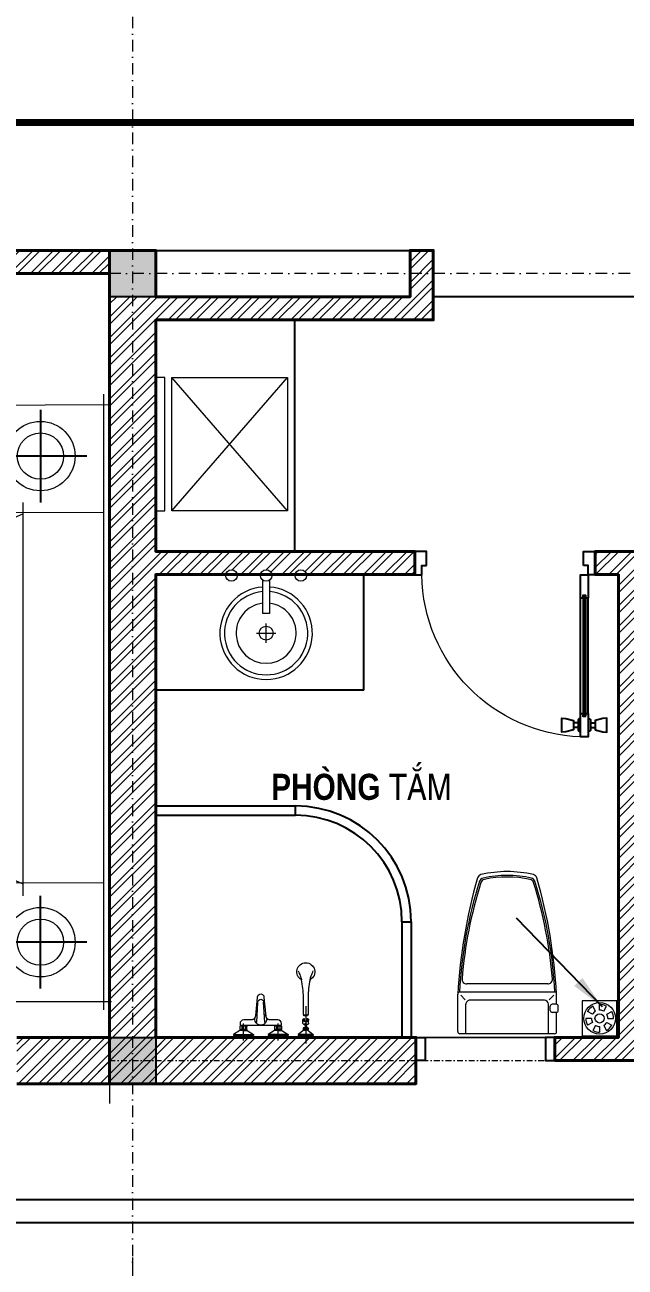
# Model space of a CAD drawing. Header units: millimetres. Extents: x 615730 to 2792744, y 139412 to 597571.
# Drawn here: x 708181 to 710776, y 289519 to 294886 of the extents above; entities that cross this region are included whole.
import ezdxf

# ---------------------------------------------------------------- set-up
doc = ezdxf.new("R2010")
doc.units = ezdxf.units.MM
doc.header["$MEASUREMENT"] = 0
doc.header["$PDMODE"] = 34
doc.linetypes.add('DASHDOT', pattern=[1, 0.5, -0.25, 0, -0.25])
doc.linetypes.add('HIDDEN2', pattern=[0.1875, 0.125, -0.0625])
doc.layers.get('0').update_dxf_attribs({"lineweight": 5})
for name, color, linetype, lineweight in [('1', 1, 'Continuous', 40), ('1L', 1, 'Continuous', 9), ('AN_0.20', 2, 'Continuous', 20), ('AN_CUA', 51, 'Continuous', 15), ('CHITIET', 144, 'Continuous', 5), ('KT', 148, 'Continuous', 18), ('net cat.', 1, 'Continuous', 35), ('NETMANH', 155, 'Continuous', 13), ('NETNGOAITUONG', 1, 'Continuous', 40), ('TIM TRUC', 149, 'DASHDOT', 9), ('VATDUNG', 33, 'Continuous', 13), ('VATLIEU', 35, 'Continuous', 9), ('VLIEU', 250, 'Continuous', 9)]:
    doc.layers.add(name, color=color, linetype=linetype, lineweight=lineweight)
for name, color, linetype in [('AN_TEXT', 254, 'Continuous'), ('CUA', 132, 'Continuous'), ('KICHTHUOC', 1, 'Continuous'), ('LINE-CUT', 20, 'Continuous'), ('NET MANH', 252, 'Continuous'), ('NETCAT', 4, 'Continuous'), ('ROAN', 5, 'Continuous'), ('THBI-VS', 1, 'Continuous'), ('VL', 155, 'Continuous')]:
    doc.layers.add(name, color=color, linetype=linetype)
doc.styles.add('H-B', font='')
doc.styles.add('VN HELL-B', font='')
doc.styles.add('VNI-AVO', font='vni-roms.shx')
doc.styles.get('H-B').set_extended_font_data('VNI-Helve-Condense', bold=True)
doc.styles.get('VN HELL-B').set_extended_font_data('VNI-Helve-Condense', bold=True)
doc.dimstyles.new('1-50b', dxfattribs={"dimtxt": 167, "dimasz": 50, "dimexe": 75, "dimexo": 150, "dimgap": 120, "dimtad": 1, "dimdec": 0, "dimzin": 12, "dimtxsty": 'VNI-AVO', "dimblk": ']', "dimcen": 0, "dimdle": 50, "dimclrd": 252, "dimclre": 252, "dimclrt": 2, "dimadec": 0, "dimazin": 0, "dimtfac": 1, "dimtdec": 0, "dimtix": 1, "dimtmove": 2, "dimatfit": 0, "dimldrblk": 'OPEN90', "dimfxl": 1, "dimlwd": -1, "dimlwe": -1, "dimarcsym": 0})
doc.dimstyles.new('LU-LD50', dxfattribs={"dimscale": 50, "dimtxt": 2, "dimasz": 3, "dimexe": 1.5, "dimexo": 1.5, "dimgap": 1, "dimtad": 1, "dimdec": 0, "dimzin": 0, "dimdsep": 46, "dimtxsty": 'VN HELL-B', "dimcen": 1, "dimdle": 1, "dimclrd": 256, "dimclre": 256, "dimclrt": 40, "dimadec": 0, "dimazin": 0, "dimtfac": 1, "dimtdec": 0, "dimtix": 1, "dimtmove": 2, "dimatfit": 3, "dimfxl": 2, "dimtolj": 1, "dimtzin": 0, "dimarcsym": 0})
pattern_1 = [(45, (27371.52, 0), (-44.194174, 44.194174), []), (45, (27371.52, 31.25), (-44.194174, 44.194174), [])]

# ---------------------------------------------------------------- blocks, each defined once
blk = doc.blocks.new('A$C15981CF1')
at = {"color": 8, "linetype": 'Continuous'}
for p, q in [((81, 101.2), (81, 598.8)), ((97.5, 611.2), (97.5, 88.8)), ((114.1, 101.2), (114.1, 598.7)), ((70.9, 60.7), (50.6, 60.7)), ((124.2, 60.7), (144.5, 60.7)), ((70.9, 40.5), (50.6, 40.5)), ((124.2, 40.5), (144.5, 40.5))]:
    blk.add_line(p, q, dxfattribs=at)
for points in [[(101.2, 740.5), (101.2, 801.3), (50.6, 801.3), (50.6, 700), (81, 700), (81, 740.5)], [(780, 740.5), (780, 801.3), (830.6, 801.3), (830.6, 700), (800.3, 700), (800.3, 740.5)], [(81, 598.8), (90.9, 598.8), (90.9, 611.2), (104.2, 611.2), (104.2, 598.7), (114.1, 598.7), (114.1, 700), (81, 700)], [(50.6, 30.4), (17.6, 21.8), (0, 20.2), (0, 81), (17.6, 79.4), (50.6, 70.9)], [(90.9, 88.8), (90.9, 101.2), (81, 101.2), (81, 0), (114.1, 0), (114.1, 101.3), (104.2, 101.3), (104.2, 88.8)], [(144.5, 30.4), (177.5, 21.8), (195.1, 20.2), (195.1, 81), (177.5, 79.4), (144.5, 70.9)]]:
    blk.add_lwpolyline(points, close=True, dxfattribs=at)
for points in [[(81, 78), (75.9, 78, 0.414214), (70.9, 72.9), (70.9, 29.7, 0.414214), (75.9, 24.6), (81, 24.6)], [(114.1, 78), (119.2, 78, -0.414214), (124.2, 72.9), (124.2, 29.7, -0.414214), (119.2, 24.6), (114.1, 24.6)]]:
    blk.add_lwpolyline(points, format="xyb", dxfattribs=at)
at = {"layer": '1L', "color": 8, "linetype": 'Continuous'}
for p, q in [((90.9, 611.2), (90.9, 88.8)), ((104.2, 611.2), (104.2, 88.8))]:
    blk.add_line(p, q, dxfattribs=at)
at = {"layer": '1L', "color": 8}
blk.add_arc((89.9, 710.1), 710.4, 271.9486, 359.1894, dxfattribs=at)
blk = doc.blocks.new('A$C1697067F')
at = {"layer": 'NETCAT', "color": 8, "linetype": 'Continuous'}
blk.add_blockref('A$C15981CF1', (0, 0), dxfattribs=at)
blk = doc.blocks.new('c2')
at = {"layer": 'VATDUNG'}
for p, q in [((-81319, -39599.8), (-81403.3, -39599.8)), ((-81361.1, -39557.6), (-81361.1, -39641.9))]:
    blk.add_line(p, q, dxfattribs=at)
blk.add_lwpolyline([(-81376.1, -39828.9), (-81376.1, -39684.4), (-81346.1, -39684.4), (-81346.1, -39828.9)], dxfattribs=at)
for centre, radius in [((-81361.1, -39599.8), 30), ((-81511.1, -39848.9), 25), ((-81361.1, -39848.9), 25), ((-81211.1, -39848.9), 25)]:
    blk.add_circle(centre, radius, dxfattribs=at)
for radius, start, end in [(200, 274.3012, 265.6988), (180, 274.7802, 265.2198), (130, 276.6258, 263.3742)]:
    blk.add_arc((-81361.1, -39599.8), radius, start, end, dxfattribs=at)
blk = doc.blocks.new('GA')
at = {"layer": 'VATDUNG', "ltscale": 3}
for p, q in [((0, 35.1), (0, 60)), ((-35.1, 0), (-60, 0)), ((-30.4, 17.5), (-52, 30)), ((-17.5, 30.4), (-30, 52)), ((17.5, 30.4), (30, 52)), ((30.4, 17.5), (52, 30)), ((-30.4, -17.5), (-52, -30)), ((-17.5, -30.4), (-30, -52)), ((0, -35.1), (0, -60)), ((17.5, -30.4), (30, -52)), ((30.4, -17.5), (52, -30)), ((35.1, 0), (60, 0))]:
    blk.add_line(p, q, dxfattribs=at)
blk.add_lwpolyline([(-75, -75), (75, -75), (75, 75), (-75, 75)], close=True, dxfattribs=at)
for radius in [68.4, 20.2]:
    blk.add_circle((0, 0), radius, dxfattribs=at)
for radius, start, end in [(60, 60, 90), (60, 180, 210), (60, 120, 150), (35.1, 180, 210), (35.1, 120, 150), (35.1, 60, 90), (35.1, 0, 30), (60, 0, 30), (60, 240, 270), (35.1, 240, 270), (35.1, 300, 330), (60, 300, 330)]:
    blk.add_arc((0, 0), radius, start, end, dxfattribs=at)
blk = doc.blocks.new('WC-P05')
at = {"layer": 'VATDUNG'}
for p, q in [((-192.4, 541.6), (262.6, 541.6)), ((-163.4, 541.6), (-163.4, 400.6)), ((233.6, 541.6), (233.6, 400.6)), ((-202.4, 531.6), (-202.4, 439.1)), ((272.6, 531.6), (272.6, 351.6)), ((-210.4, 430.1), (-210.4, 409.1)), ((-201.4, 439.1), (-180.4, 439.1)), ((-171.4, 430.1), (-171.4, 409.1)), ((-202.4, 400.1), (-202.4, 351.6)), ((-201.4, 400.1), (-180.4, 400.1)), ((-166.9, 378.6), (-188.2, 357.3)), ((-143.4, 380.6), (213.6, 380.6)), ((237.1, 378.6), (258.4, 357.3)), ((-192.4, 341.6), (262.6, 341.6)), ((-159.3, 302.6), (229.5, 302.6))]:
    blk.add_line(p, q, dxfattribs=at)
blk.add_lwpolyline([(-90.9, -221.9, 0.114547), (161, -222, 0.114547)], format="xyb", dxfattribs=at)
for centre, radius, start, end in [((-192.4, 531.6), 10, 90, 180), ((262.6, 531.6), 10, 0, 90), ((-201.4, 430.1), 9, 90, 180), ((-180.4, 430.1), 9, 0, 90), ((-201.4, 409.1), 9, 180, 270), ((-180.4, 409.1), 9, 270, 0), ((-143.4, 400.6), 20, 180, 270), ((213.6, 400.6), 20, 270, 0), ((2308.9, 492.3), 2515.2, 183.20675, 196.12415), ((-192.4, 351.6), 10, 180, 270), ((1906, 447.2), 2102.6, 182.87428, 197.65536), ((-159.3, 280.1), 22.5, 90, 184.62462), ((-1835.8, 447.2), 2102.6, 342.34464, 357.12572), ((-2238.7, 492.3), 2515.2, 343.87268, 356.79325), ((229.5, 280.1), 22.5, 355.37538, 90), ((262.6, 351.6), 10, 270, 0), ((1905.9, 447.2), 2094.5, 184.62454, 197.52765), ((-1835.8, 447.2), 2094.6, 342.46396, 355.37538), ((-85.8, -199.9), 22.5, 196.12415, 256.89941), ((-76.1, -183.7), 22.5, 197.65536, 257.50587), ((-69.9, -176.8), 22.5, 197.52765, 258.10049), ((35.1, 318), 536.4, 257.50587, 282.49413), ((35.7, 324.3), 534.7, 258.10049, 281.73735), ((139.9, -177.1), 22.5, 281.73735, 342.46396), ((146.2, -183.7), 22.5, 282.49413, 342.34464), ((155.9, -200.1), 22.5, 283.03778, 343.87268)]:
    blk.add_arc(centre, radius, start, end, dxfattribs=at)
blk = doc.blocks.new('vtt2')
at = {"layer": 'VATDUNG'}
for p, q in [((-10.1, 0), (10.1, 0)), ((10.1, 0), (10.1, -10.1)), ((139.9, 0), (139.9, -10.1)), ((160.1, 0), (139.9, 0)), ((-43.6, -15.6), (-43.6, -11)), ((-43.6, -11), (43.6, -11)), ((-15.7, -33.5), (-43.6, -15.6)), ((-43.6, -15.6), (43.6, -15.6)), ((0, -33.5), (-15.7, -33.5)), ((-14.8, -50.8), (-14.8, -38.7)), ((-13, -36.7), (-13.6, -33.5)), ((-12.8, -36.7), (-9.6, -36.7)), ((10.1, -10.1), (-10.1, -10.1)), ((-9.1, -55.9), (-9.1, -52.7)), ((-6.9, -52.1), (-6.9, -37.3)), ((-4.3, -36.7), (4.3, -36.7)), ((4.3, -52.8), (-4.3, -52.8)), ((0, -33.5), (15.7, -33.5)), ((6.9, -52.1), (6.9, -37.3)), ((9.1, -55.9), (9.1, -52.7)), ((9.6, -36.7), (12.8, -36.7)), ((12.8, -52.8), (9.6, -52.8)), ((13, -36.7), (13.6, -33.5)), ((14.8, -38.7), (14.8, -50.8)), ((15.7, -33.5), (43.6, -15.6)), ((43.6, -15.6), (43.6, -11)), ((106.4, -15.6), (106.4, -11)), ((193.6, -11), (106.4, -11)), ((134.3, -33.5), (106.4, -15.6)), ((193.6, -15.6), (106.4, -15.6)), ((150, -33.5), (134.3, -33.5)), ((135.2, -38.7), (135.2, -50.8)), ((137, -36.7), (136.4, -33.5)), ((140.4, -36.7), (137.2, -36.7)), ((137.2, -52.8), (140.4, -52.8)), ((139.9, -10.1), (160.1, -10.1)), ((140.9, -55.9), (140.9, -52.7)), ((143.1, -52.1), (143.1, -37.3)), ((154.3, -36.7), (145.7, -36.7)), ((145.7, -52.8), (154.3, -52.8)), ((150, -33.5), (165.7, -33.5)), ((156.9, -52.1), (156.9, -37.3)), ((159.1, -55.9), (159.1, -52.7)), ((162.8, -36.7), (159.6, -36.7)), ((163, -36.7), (163.6, -33.5)), ((164.8, -50.8), (164.8, -38.7)), ((165.7, -33.5), (193.6, -15.6)), ((193.6, -15.6), (193.6, -11)), ((237.1, -15.3), (237.1, -11)), ((301.9, -11), (237.1, -11)), ((260.9, -34.8), (237.1, -15.3)), ((301.9, -15.3), (237.1, -15.3)), ((280.5, -36.6), (258.5, -36.6)), ((258.5, -43.3), (258.5, -36.6)), ((258.5, -43.3), (280.5, -43.3)), ((260.9, -34.8), (269.5, -34.8)), ((260.9, -45.1), (269.5, -45.1)), ((265.7, -59.9), (267.2, -47.3)), ((278.1, -34.8), (269.5, -34.8)), ((278.1, -45.1), (269.5, -45.1)), ((273.3, -59.9), (271.8, -47.3)), ((278.1, -34.8), (301.9, -15.3)), ((280.5, -43.3), (280.5, -36.6)), ((301.9, -15.3), (301.9, -11)), ((57.9, -68.1), (62.6, -155.9)), ((92.1, -68.1), (87.4, -155.9)), ((257, -65), (257, -78.4)), ((282, -65), (282, -78.4))]:
    blk.add_line(p, q, dxfattribs=at)
at = {"layer": 'VATDUNG', "linetype": 'Continuous'}
for p, q in [((0, 10.9), (0, -62.4)), ((150, 10.9), (150, -62.4)), ((269.5, -138.3), (269.5, 24)), ((259.5, -43.3), (259.5, -36.6)), ((260.5, -43.3), (260.5, -36.6)), ((261.5, -43.3), (261.5, -36.6)), ((262.5, -43.3), (262.5, -36.6)), ((263.5, -43.3), (263.5, -36.6)), ((264.5, -43.3), (264.5, -36.6)), ((265.5, -43.3), (265.5, -36.6)), ((266.5, -43.3), (266.5, -36.6)), ((267.5, -43.3), (267.5, -36.6)), ((268.5, -43.3), (268.5, -36.6)), ((269.5, -43.3), (269.5, -36.6)), ((270.5, -43.3), (270.5, -36.6)), ((271.5, -43.3), (271.5, -36.6)), ((272.5, -43.3), (272.5, -36.6)), ((273.5, -43.3), (273.5, -36.6)), ((274.5, -43.3), (274.5, -36.6)), ((275.5, -43.3), (275.5, -36.6)), ((276.5, -43.3), (276.5, -36.6)), ((277.5, -43.3), (277.5, -36.6)), ((278.5, -43.3), (278.5, -36.6)), ((279.5, -43.3), (279.5, -36.6)), ((262.9, -85.1), (262.9, -73.3)), ((276.1, -85.1), (276.1, -73.3))]:
    blk.add_line(p, q, dxfattribs=at)
at = {"layer": 'VATDUNG'}
for points in [[(-10.1, -10.1), (-10.1, 0)], [(160.1, -10.1), (160.1, 0)]]:
    blk.add_lwpolyline(points, dxfattribs=at)
for points in [[(-9.6, -52.8), (-12.8, -52.8, -0.414214), (-14.8, -50.8)], [(159.6, -52.8), (162.8, -52.8, 0.414214), (164.8, -50.8)], [(52.9, -94.7, -0.076151), (50, -87.5, 0.253452), (33.2, -78.4), (1.3, -78.4, -0.414214), (-14.7, -62.4), (-14.7, -55.9), (164.7, -55.9), (164.7, -62.4, -0.414214), (148.7, -78.4), (116.8, -78.4, 0.253452), (100, -87.5, -0.076151), (97.1, -94.7)], [(53.1, -96.3), (61.4, -174.7, 1.184895), (88.6, -174.7), (97, -94.9)], [(261.6, -99.8, 0.24616), (259.5, -102.6), (259.5, -176.9, -0.04738), (251, -252.2, 3.957386), (288, -252.2, -0.04738), (279.5, -176.9), (279.5, -102.6, 0.182299), (278.2, -100.3, 0.036518), (277.4, -96.9, 0.144549), (261.6, -96.9, 0.036518), (260.8, -100.3)], [(266, -57.5, 0.018576), (264.5, -57.8, 0.076901), (260.7, -59.4, 0.107156), (257.9, -62.2, 0.146395), (257, -65, 0.146395)], [(269.5, -70.5, 0.063925), (264.5, -71.2, 0.076901), (260.7, -72.8, 0.107156), (257.9, -75.6, 0.146395), (257, -78.4, 0.146395), (257.9, -81.2, 0.107156), (260.7, -83.9, 0.045668), (262.9, -85.1, 0.063925)], [(276.1, -85.1, 0.045668), (278.3, -83.9, 0.107156), (281.1, -81.2, 0.146395), (282, -78.4, 0.146395), (281.1, -75.6, 0.107156), (278.3, -72.8, 0.076901), (274.5, -71.2, 0.063925), (269.5, -70.5, 0.063925)], [(282, -65, 0.146395), (281.1, -62.2, 0.107156), (278.3, -59.4, 0.076901), (274.5, -57.8, 0.018576), (273, -57.5, 0.063925)]]:
    blk.add_lwpolyline(points, format="xyb", dxfattribs=at)
at = {"layer": 'VATDUNG', "linetype": 'Continuous'}
for points in [[(269.5, -72, 0.063925), (264.9, -72.6, 0.076901), (261.5, -74.1, 0.107156), (259.1, -76.4, 0.146395), (258.5, -78.4, 0.146395), (259.1, -80.3, 0.107156), (261.5, -82.7, 0.033209), (262.9, -83.4, 0.063925)], [(276.1, -83.4, 0.033209), (277.5, -82.7, 0.107156), (279.9, -80.3, 0.146395), (280.5, -78.4, 0.146395), (279.9, -76.4, 0.107156), (277.5, -74.1, 0.076901), (274.1, -72.6, 0.063925), (269.5, -72, 0.063925)]]:
    blk.add_lwpolyline(points, format="xyb", dxfattribs=at)
at = {"layer": 'VATDUNG'}
for centre, radius, start, end in [((-12.8, -38.7), 2, 90, 180), ((-22.8, -97.2), 61.9, 75.1734, 77.7048), ((-22.8, 7.7), 61.9, 282.2952, 284.8266), ((8.9, -97.2), 61.9, 102.2952, 104.8266), ((8.9, 7.7), 61.9, 255.1734, 257.7048), ((-8.9, -97.2), 61.9, 75.1734, 77.7048), ((-8.9, 7.7), 61.9, 282.2952, 284.8266), ((22.8, -97.2), 61.9, 102.2952, 104.8266), ((22.8, 7.7), 61.9, 255.1734, 257.7048), ((12.8, -38.7), 2, 0, 90), ((12.8, -50.8), 2, 270, 0), ((137.2, -38.7), 2, 90, 180), ((137.2, -50.8), 2, 180, 270), ((127.2, -97.2), 61.9, 75.1734, 77.7048), ((127.2, 7.7), 61.9, 282.2952, 284.8266), ((158.9, -97.2), 61.9, 102.2952, 104.8266), ((158.9, 7.7), 61.9, 255.1734, 257.7048), ((141.1, -97.2), 61.9, 75.1734, 77.7048), ((141.1, 7.7), 61.9, 282.2952, 284.8266), ((172.8, -97.2), 61.9, 102.2952, 104.8266), ((172.8, 7.7), 61.9, 255.1734, 257.7048), ((162.8, -38.7), 2, 0, 90), ((261.3, -36.3), 1.64, 104.0487, 187.5065), ((261.3, -43.6), 1.64, 172.4935, 255.9513), ((269.1, -43.3), 4.42, 204.1816, 274.5789), ((269.9, -43.3), 4.42, 265.4211, 335.8184), ((277.7, -36.3), 1.64, 352.4935, 75.9513), ((277.7, -43.6), 1.64, 284.0487, 7.5065), ((75, -81.6), 25.7, 346.8148, 193.1852), ((75, -81.6), 25.7, 210.604, 233.5986), ((33.2, -98.4), 20, 6.0147, 10.6781), ((75, -81.6), 25.7, 306.4014, 329.396), ((116.8, -98.4), 20, 169.3219, 173.9853), ((269.5, -126.6), 28, 73.5498, 106.4502), ((268, -60.2), 2.4, 173.0536, 247.3092), ((269.5, -56.7), 6.2, 247.3092, 292.6908), ((271, -60.2), 2.4, 292.6908, 6.9464), ((275.8, -103.2), 3.78, 49.8361, 63.8259), ((75, -155.3), 12.4, 183.071, 356.929), ((31.2, -193.6), 227.5, 340.6929, 344.5981), ((-141.1, -169.6), 400.7, 347.8411, 348.1128), ((680.1, -169.6), 400.7, 191.8872, 192.1589), ((507.8, -193.6), 227.5, 195.4019, 199.3071), ((-23251, 9104.2), 25297.4, 338.19981, 338.25273), ((23790, 9104.2), 25297.4, 201.74727, 201.80019)]:
    blk.add_arc(centre, radius, start, end, dxfattribs=at)
blk = doc.blocks.new(']')
for p, q in [((1, 0), (-1, 0)), ((0, 1), (0, -1))]:
    blk.add_line(p, q)
at = {"color": 9, "const_width": 0.4}
blk.add_lwpolyline([(-0.51, -0.51), (0.51, 0.51)], dxfattribs=at)
blk = doc.blocks.new('*D1156')
at = {"layer": 'DEFPOINTS', "color": 0, "ltscale": 10, "transparency": 16777216}
for p in [(705246.6, 289711.6), (708646.4, 289711.6), (708646.4, 288455.8)]:
    blk.add_point(p, dxfattribs=at)
at = {"layer": 'KT', "color": 252, "ltscale": 10, "transparency": 16777216}
for p, q in [((705246.6, 289561.6), (705246.6, 288380.8)), ((708646.4, 289561.6), (708646.4, 288380.8)), ((705296.6, 288455.8), (708596.4, 288455.8))]:
    blk.add_line(p, q, dxfattribs=at)
at = {"layer": 'KT', "color": 252, "ltscale": 10, "transparency": 16777216, "xscale": 50, "yscale": 50, "zscale": 50, "rotation": 180}
blk.add_blockref(']', (705246.6, 288455.8), dxfattribs=at)
at = {"layer": 'KT', "color": 252, "ltscale": 10, "transparency": 16777216, "xscale": 50, "yscale": 50, "zscale": 50}
blk.add_blockref(']', (708646.4, 288455.8), dxfattribs=at)
at = {"layer": 'KT', "color": 2, "ltscale": 10, "transparency": 16777216, "insert": (706946.5, 288659.3), "char_height": 167, "attachment_point": 5, "style": 'VNI-AVO'}
blk.add_mtext('3400', dxfattribs=at)
blk = doc.blocks.new('_Open90')
at = {"color": 0, "linetype": 'ByBlock', "lineweight": -2}
for p, q in [((0, 0), (-1, 0)), ((-0.5, 0.5), (0, 0)), ((0, 0), (-0.5, -0.5))]:
    blk.add_line(p, q, dxfattribs=at)
blk = doc.blocks.new('A$C438469C1')
at = {"layer": 'CHITIET', "linetype": 'Continuous', "ltscale": 50}
h = blk.add_hatch(dxfattribs=at)
h.set_pattern_fill('AR-SAND', color=256, scale=35, style=0)
h.set_pattern_definition([(322.5, (-143125.03, 97780.143), (-2.204768, -67.438832), [0, -53.2, 0, -59.5, 0, -56.875]), (352.5, (-143125.03, 97780.14), (61.942185, -98.77511), [0, -28.7, 0, -47.95, 0, -18.375]), (32.5, (-143168.08, 97780.143), (108.994965, -0.198067), [0, -17.5, 0, -63, 0, -82.25]), (42.5, (-143168.08, 97780.14), (105.21443, -30.718645), [0, -8.75, 0, -41.3, 0, -47.25])])
edge = h.paths.add_edge_path()
edge.add_arc((1894.9, 1621), 262.5, 13.6081, 94.3372, ccw=False)
edge.add_line((2150, 1682.8), (2150, 2182.8))
edge.add_line((2150, 2182.8), (1825, 2182.8))
edge.add_arc((1739.5, 2014.4), 188.9, -44.1639, 63.0886, ccw=False)
at = {"layer": 'CHITIET', "ltscale": 50}
for points in [[(550, 1682.8), (550, 1012.8), (250, 1012.8), (250, 2632.8), (2450, 2632.8), (2450, 1012.8), (2150, 1012.8), (2150, 2182.8), (1825, 2182.8), (550, 2182.8)], [(550, 1682.8), (550, 1132.8), (370, 1132.8), (370, 2512.8), (2330, 2512.8), (2330, 1132.8), (2150, 1132.8), (2150, 2182.8), (550, 2182.8)]]:
    blk.add_lwpolyline(points, close=True, dxfattribs=at)
for centre in [(300, 307.8), (2400, 307.8)]:
    blk.add_circle(centre, 100, dxfattribs=at)
at = {"layer": 'NETMANH', "ltscale": 50}
for p, q in [((42, 0), (42, 561)), ((2668, 34.6), (7.7, 34.6))]:
    blk.add_line(p, q, dxfattribs=at)
at = {"layer": 'ROAN', "ltscale": 50}
for points in [[(300, 107.8), (300, 507.8)], [(2400, 107.8), (2400, 507.8)], [(100, 307.8), (500, 307.8)], [(2600, 307.8), (2200, 307.8)]]:
    blk.add_lwpolyline(points, dxfattribs=at)
at = {"layer": 'VATLIEU'}
for points in [[(550, 2232.8), (558, 32.8)], [(2150, 2232.8), (2158, 32.8)], [(500, 2182.8), (2200, 2182.8)], [(550, 382.8), (1350, 2182.8)], [(2150, 382.8), (1350, 2182.8)], [(2620.5, 569.9), (2622.3, 6)], [(0, 532.8), (600, 532.8)], [(2656.2, 532.8), (2100, 532.8)], [(500, 382.8), (2200, 382.8)]]:
    blk.add_lwpolyline(points, dxfattribs=at)
blk.add_lwpolyline([(1875, 1882.8, -0.367577), (2150, 1682.8), (2150, 2182.8), (1825, 2182.8, -0.505424)], format="xyb", close=True, dxfattribs=at)
for centre in [(300, 307.8), (2400, 307.8)]:
    blk.add_circle(centre, 150, dxfattribs=at)
blk = doc.blocks.new('A$C62474ED8')
at = {"layer": 'NETCAT', "rotation": 180}
blk.add_blockref('A$C438469C1', (2668, 2632.8), dxfattribs=at)
blk = doc.blocks.new('A$C11FC7E3C')
at = {"layer": 'NETCAT'}
blk.add_blockref('A$C62474ED8', (0, 0), dxfattribs=at)
blk = doc.blocks.new('A$C35AB7266')
at = {"layer": 'KICHTHUOC'}
blk.add_blockref('A$C11FC7E3C', (0, 0), dxfattribs=at)
blk = doc.blocks.new('A$C0C8A56CD')
at = {"layer": 'LINE-CUT', "xscale": -1}
blk.add_blockref('A$C35AB7266', (2668, 0), dxfattribs=at)

msp = doc.modelspace()

# ---------------------------------------------------------------- hatches: boundary and pattern name
at = {"layer": 'VLIEU', "ltscale": 10}
h = msp.add_hatch(dxfattribs=at)
h.set_pattern_fill('STEEL', color=256, scale=500, style=0)
h.set_pattern_definition(pattern_1)
h.paths.add_polyline_path([(708546.4, 293811.6), (708546.4, 293911.6), (706146.6, 293911.6), (706146.6, 293811.6)])
h.paths.add_polyline_path([(708746.4, 293611.6), (709946, 293611.6), (709946, 293911.6), (709846, 293911.6), (709846, 293711.6), (708746.4, 293711.6), (708746.4, 293711.6), (708546.4, 293711.6), (708546.4, 290511.6), (708146.4, 290511.6), (708146.4, 290311.6), (709871.4, 290311.6), (709871.4, 290511.6), (708946.4, 290511.6), (708746.4, 290511.6), (708746.4, 292511.6), (709049.1, 292511.6, -0.84099), (709098.4, 292511.6), (709199.1, 292511.6, -0.84099), (709248.4, 292511.6), (709349.1, 292511.6, -0.84099), (709398.4, 292511.6), (709866.4, 292511.6), (709866.4, 292611.6), (708746.4, 292611.6), (708746.4, 292786.8), (708746.4, 292786.8), (708746.4, 293362.8), (708746.4, 293362.8)])
h = msp.add_hatch(dxfattribs=at)
h.set_pattern_fill('STEEL', color=256, scale=500, style=0)
h.set_pattern_definition(pattern_1)
h.paths.add_polyline_path([(710846.4, 291812.6), (710846.4, 292511.6), (710946.4, 292511.6), (710946.4, 292611.6), (710746.4, 292611.6), (710646.4, 292611.6), (710646.4, 292511.6), (710746.4, 292511.6), (710746.4, 290511.6), (710471.4, 290511.6), (710471.4, 290411.6), (711121.4, 290411.6), (711121.4, 290511.6), (710846.4, 290511.6), (710846.4, 291356.1), (710846.1, 291356.1), (710846.1, 291420.9), (710846.4, 291420.9), (710846.4, 291464.5), (710846.1, 291464.5), (710846.1, 291497.9), (710835.1, 291497.9), (710835.1, 291518.1), (710846.1, 291518.1), (710846.1, 291551.6), (710846.4, 291551.6), (710846.4, 291614.5), (710846.1, 291614.5), (710846.1, 291647.9), (710835.1, 291647.9), (710835.1, 291668.1), (710846.1, 291668.1), (710846.1, 291701.6), (710846.4, 291701.6)])
h.paths.add_polyline_path([(712046.4, 292711.6), (711946.4, 292711.6), (711946.4, 292611.6), (711726.4, 292611.6), (711726.4, 292511.6), (711846.4, 292511.6), (711846.4, 290511.6), (712046.4, 290511.6)])
h = msp.add_hatch(dxfattribs=at)
h.set_pattern_fill('STEEL', color=256, scale=500, style=0)
h.set_pattern_definition(pattern_1)
h.paths.add_polyline_path([(709871.4, 290311.6), (709871.4, 290511.6), (709285.6, 290511.6), (709285.6, 290508.8), (709265.4, 290508.8), (709265.4, 290511.6), (709135.6, 290511.6), (709135.6, 290508.8), (709115.4, 290508.8), (709115.4, 290511.6), (708946.4, 290511.6), (708746.4, 290511.6), (708746.4, 290311.6)])
h.paths.add_polyline_path([(708546.4, 290511.6), (708146.4, 290511.6), (708146.4, 290414.6), (708146.4, 290414.6), (708146.4, 290311.6), (708546.4, 290311.6)])

# ---------------------------------------------------------------- linework, layer by layer
at = {"layer": 'AN_CUA', "ltscale": 2}
for p, q in [((710431.4, 290511.6), (709911.4, 290511.6)), ((710431.4, 290510.6), (709911.4, 290510.6))]:
    msp.add_line(p, q, dxfattribs=at)
at = {"layer": 'CUA', "color": 3}
for points in [[(709871.4, 290511.6), (709911.4, 290511.6), (709911.4, 290411.6), (709871.4, 290411.6)], [(710471.4, 290511.6), (710431.4, 290511.6), (710431.4, 290411.6), (710471.4, 290411.6)]]:
    msp.add_lwpolyline(points, close=True, dxfattribs=at)
at = {"layer": 'net cat.', "color": 6, "linetype": 'HIDDEN2', "ltscale": 5000}
msp.add_line((700713.3, 294464.4), (714385.1, 294464.4), dxfattribs=at)
at = {"layer": 'net cat.', "color": 6, "linetype": 'HIDDEN2', "ltscale": 5000, "const_width": 30}
msp.add_lwpolyline([(688551.2, 296211.6), (700713.3, 296211.6), (700713.3, 294464.4), (714385.1, 294464.4)], dxfattribs=at)
at = {"layer": 'NET MANH'}
for points in [[(708546.4, 293911.6), (708746.4, 293911.6), (708746.4, 293711.6), (708546.4, 293711.6)], [(708546.4, 290511.6), (708746.4, 290511.6), (708746.4, 290311.6), (708546.4, 290311.6)]]:
    msp.add_lwpolyline(points, close=True, dxfattribs=at)
for points in [[(708546.4, 293711.6), (708746.4, 293711.6), (708546.4, 293911.6), (708746.4, 293911.6)], [(708546.4, 290311.6), (708746.4, 290311.6), (708546.4, 290511.6), (708746.4, 290511.6)]]:
    msp.add_solid(points, dxfattribs=at)
at = {"layer": 'NETNGOAITUONG'}
for p, q in [((708546.4, 293911.6), (708546.4, 293711.6)), ((708746.4, 292511.6), (708746.4, 290511.6)), ((708546.4, 290511.6), (708546.4, 290311.6)), ((709871.4, 290511.6), (709871.4, 290411.6))]:
    msp.add_line(p, q, dxfattribs=at)
for points in [[(708146.4, 290311.6), (709871.4, 290311.6), (709871.4, 290311.6), (709871.4, 290311.6), (709871.4, 290311.6), (709871.4, 290311.6), (709871.4, 290511.6), (708946.4, 290511.6), (708746.4, 290511.6), (708746.4, 292511.6), (709866.4, 292511.6), (709866.4, 292611.6), (708746.4, 292611.6), (708746.4, 293611.6), (709946, 293611.6), (709946, 293911.6), (709846, 293911.6), (709846, 293711.6), (708746.4, 293711.6), (708746.4, 293911.6), (706146.6, 293911.6)], [(706146.6, 293811.6), (708546.4, 293811.6), (708546.4, 290511.6), (708146.4, 290511.6)], [(710471.4, 290411.6), (711121.4, 290411.6), (711121.4, 290511.6), (710846.4, 290511.6), (710846.4, 291812.6), (710846.4, 291812.6), (710846.4, 292511.6), (710846.4, 292511.6), (710846.4, 292511.6), (710946.4, 292511.6), (710946.4, 292611.6), (710746.4, 292611.6), (710746.4, 292611.6), (710646.4, 292611.6), (710646.4, 292511.6), (710746.4, 292511.6), (710746.4, 290511.6), (710471.4, 290511.6), (710471.4, 290411.6)]]:
    msp.add_lwpolyline(points, dxfattribs=at)
at = {"layer": 'TIM TRUC', "ltscale": 100}
for p, q in [((708646.4, 302329), (708646.4, 287817.7)), ((713900.6, 293811.6, -0.1), (701146.6, 293811.6, -0.1))]:
    msp.add_line(p, q, dxfattribs=at)
at = {"layer": 'TIM TRUC', "ltscale": 50}
msp.add_line((708546.4, 290411.6, -0.1), (713501.4, 290411.6, -0.1), dxfattribs=at)
at = {"layer": 'VATDUNG'}
for p, q in [((709315.4, 292786.8), (708816.4, 293362.8)), ((708816.4, 292786.8), (709315.4, 293362.8))]:
    msp.add_line(p, q, dxfattribs=at)
for points in [[(708786.4, 292786.8), (708786.4, 293362.8), (708746.4, 293362.8), (708746.4, 292786.8)], [(708816.4, 292786.8), (708816.4, 293362.8), (709315.4, 293362.8), (709315.4, 292786.8)]]:
    msp.add_lwpolyline(points, close=True, dxfattribs=at)
at = {"layer": 'VL', "ltscale": 10}
for p, q in [((708746.4, 293911.6), (709846, 293911.6)), ((711846.4, 293711.6), (709946, 293711.6)), ((709346.2, 293611.6), (709346.2, 292611.6)), ((709645.4, 292011.6), (709645.4, 292512.2)), ((709645.4, 292011.6), (708746.4, 292011.6)), ((708746.4, 291511.6), (709350.5, 291511.6)), ((709350.5, 291471.6), (709350.5, 291511.6)), ((708746.4, 291471.6), (709350.5, 291471.6)), ((709810.5, 291011.6), (709810.5, 290511.6)), ((709810.5, 291011.6), (709850.5, 291011.6)), ((709850.5, 291011.6), (709850.5, 290511.6)), ((705246.6, 289811.6), (713137.4, 289811.6)), ((705246.6, 289711.6), (713133, 289711.6))]:
    msp.add_line(p, q, dxfattribs=at)
for radius in [500, 460]:
    msp.add_arc((709350.5, 291011.6), radius, 0, 90, dxfattribs=at)
at = {"layer": 'VLIEU', "ltscale": 10}
msp.add_line((708546.4, 290311.6, 280), (708546.4, 290226.1, 280), dxfattribs=at)

# ---------------------------------------------------------------- block references
at = {"layer": '1'}
msp.add_blockref('GA', (710665.4, 290594.1), dxfattribs=at)
at = {"layer": 'NETCAT', "linetype": 'Continuous', "xscale": -1}
msp.add_blockref('A$C1697067F', (710697, 291810.3), dxfattribs=at)
at = {"layer": 'NETMANH', "xscale": -1, "rotation": 270}
msp.add_blockref('A$C0C8A56CD', (705923.1, 290623.2), dxfattribs=at)
at = {"layer": 'THBI-VS', "rotation": 180}
msp.add_blockref('c2', (627862.6, 252658.4), dxfattribs=at)
at = {"layer": 'THBI-VS', "xscale": 0.9001512858085334, "yscale": 0.9001512858085334, "zscale": 0.9001512858085334, "rotation": 180}
msp.add_blockref('WC-P05', (710297.4, 291015.3), dxfattribs=at)
at = {"layer": 'THBI-VS', "xscale": -1, "rotation": 180}
msp.add_blockref('vtt2', (709125.5, 290508.8), dxfattribs=at)

# ---------------------------------------------------------------- texts
at = {"layer": 'AN_TEXT', "style": 'H-B'}
msp.add_text('PHOØNG TAÉM', height=112.5, dxfattribs=at).set_placement((709245.5, 291538.1))

# ---------------------------------------------------------------- dimensions: what is measured, and where the dimension line sits
at = {"layer": 'KT', "ltscale": 10}
dim = msp.add_linear_dim(base=(708646.4, 288455.8), p1=(705246.6, 289711.6), p2=(708646.4, 289711.6), dimstyle='1-50b', dxfattribs=at)
dim.commit()
dim.dimension.update_dxf_attribs({"geometry": '*D1156', "text_midpoint": (706946.5, 288659.3)})

# ---------------------------------------------------------------- leaders
at = {"layer": 'AN_0.20'}
msp.add_leader([(710677.2, 290643.4), (710306.6, 291027.5)], dimstyle='LU-LD50', override={"dimgap": 1, "dimtad": 0}, dxfattribs=at)

doc.saveas('drawing.dxf')
